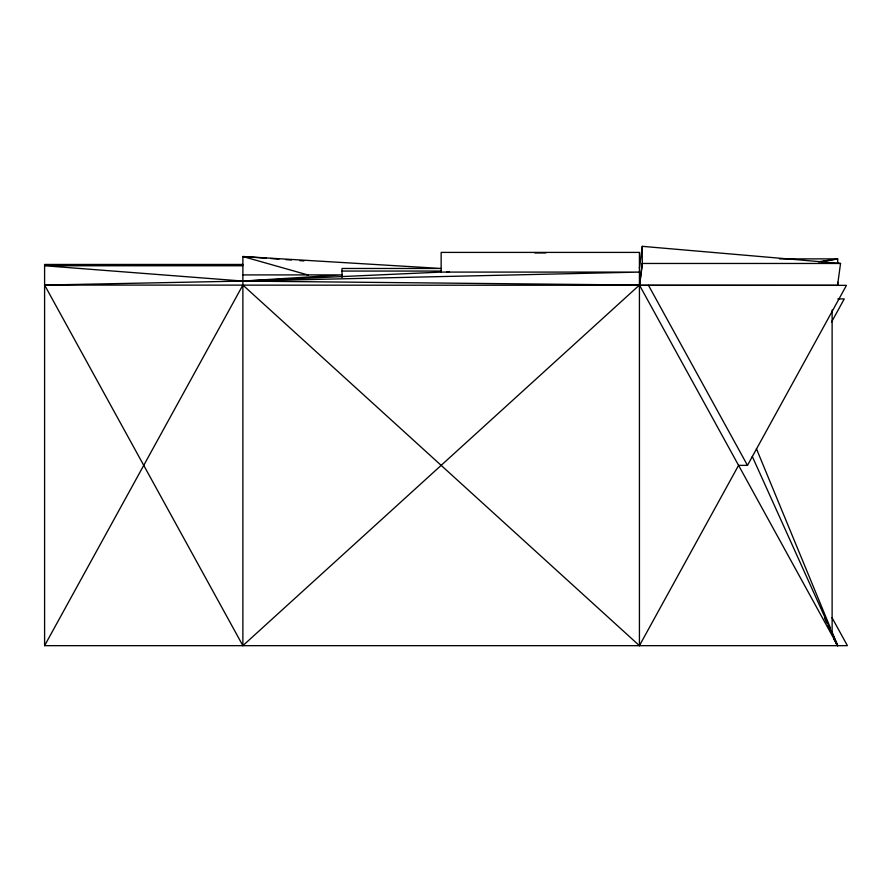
<?xml version="1.0" encoding="UTF-8"?>
<svg xmlns="http://www.w3.org/2000/svg" width="892" height="892" viewBox="0 0 892 892"><rect width="100%" height="100%" fill="white"/><g stroke="black" fill="none" stroke-linecap="round" stroke-linejoin="round"><path stroke-width="1.34" d="M639.43 268.224L642.273 246.337L840.543 263.463L837.543 285.351L44.6 285.061L242.88 645.663L639.43 285.061L837.711 645.663L836.049 643.433M642.273 263.173L639.43 285.351L846.452 285.351L747.474 465.368L738.576 465.368L639.43 645.663L242.88 285.061L44.6 645.663L847.4 645.663L831.991 617.643M639.597 285.351L642.43 263.463M831.567 322.001L844.267 298.92L837.822 298.92M821.32 261.769L837.711 258.881L837.711 263.017M818.544 261.791L837.711 258.881L779.474 258.881M534.787 252.915L545.804 252.915M242.88 265.76L44.6 265.76L242.88 281.069L639.43 272.093L441.15 272.093L242.88 281.069L44.6 285.061M840.543 263.463L642.273 263.463L642.273 246.337M242.88 264.456L44.6 264.456L44.6 645.663M342.015 271.068L441.15 271.068M242.88 274.903L342.015 274.903L242.88 281.069L247.006 281.225M639.43 285.061L242.88 281.069L255.357 281.315M266.452 258.223L242.88 256.528L242.88 645.663M270.611 258.524L278.928 259.126M285.864 259.617L291.405 260.018M299.723 260.62L303.882 260.921M446.636 271.659L449.378 271.96M308.264 275.059L242.88 256.528L441.15 268.47L342.015 268.47L342.015 277.434M833.563 638.416L837.711 645.663L831.868 631.503M648.495 285.351L747.474 465.368M824.487 618.022L826.895 623.051M828.088 625.56L830.497 630.588M831.701 633.097L837.711 645.663L752.279 456.47M756.383 448.62L830.274 627.634M837.711 282.307L837.711 285.351M832.124 310.059L832.124 634.524M639.43 645.663L639.43 252.403L441.15 252.403L441.15 272.093"/></g></svg>
